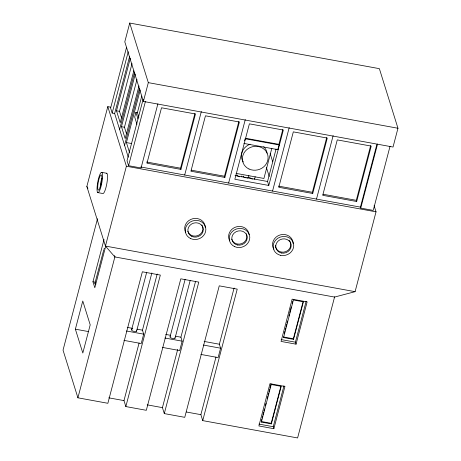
<?xml version="1.0" encoding="UTF-8"?>
<svg xmlns="http://www.w3.org/2000/svg" width="461" height="461" viewBox="0 0 461 461"><rect width="100%" height="100%" fill="white"/><g stroke="black" fill="none" stroke-linecap="round" stroke-linejoin="round"><path stroke-width="0.69" d="M374.113 205.675L376.032 211.841L355.091 291.675L334.559 297.068L114.87 256.933L105.442 246.065L86.852 186.475L107.799 106.641L110.628 107.159M129.725 23.05L124.798 41.836L143.388 101.426L393.037 147.036L397.964 128.25L379.374 68.66L129.725 23.05L148.321 82.64L143.388 101.426M126.521 47.42L110.605 108.087L112.156 113.054L114.651 113.51L128.285 157.213M112.156 113.054L128.25 51.695M114.651 113.51L129.662 56.288M133.851 70.769L120.217 122.718L116.5 110.801L130.313 58.161M121.566 117.97L119.497 111.349L132.036 63.555M119.606 129.403L134.618 72.181M138.986 85.971L125.179 138.611L121.462 126.694L135.269 74.048M97.519 218.693L63.036 350.141L77.909 397.814L107.868 403.289L142.363 271.794L160.336 275.079L125.841 406.567L146.31 410.307L180.81 278.819L198.783 282.103L164.289 413.592L184.757 417.332L219.252 285.843L237.225 289.128L202.731 420.616L297.599 437.95L334.634 296.769M126.521 133.863L124.453 127.242L136.992 79.448M75.379 329.183L82.773 301.01L90.206 324.844L82.813 353.022L75.379 329.183L88.743 331.626M124.568 145.296L139.395 88.76M129.518 152.516L126.418 142.582L140.225 89.941M138.865 117.244L137.418 112.605L135.92 112.334L134.693 117.031L136.963 124.314M105.719 246.157L94.81 287.733L92.949 281.769L104.036 239.507M137.418 112.605L141.775 96.015M94.908 283.313L103.777 249.747M143.123 99.369L127.029 160.728L128.573 165.695L141.06 167.977L157.881 103.858M107.799 106.641L126.389 166.231L105.442 246.065L355.091 291.675M128.573 165.695L145.394 101.576M77.909 397.814L114.945 256.633M131.604 329.817L146.707 272.238M136.589 331.211L151.871 272.935M180.925 169.4L195.464 113.988L161.511 107.782L146.973 163.2L180.925 169.4L180.551 168.207L194.911 113.487M125.841 406.567L123.98 400.609L139.089 343.03M123.951 340.379L141.239 343.537L143.699 334.144L142.461 330.168L157.201 273.978M184.688 175.007L201.324 111.585M170.046 336.841L185.155 279.262M175.03 338.236L190.139 280.657M164.289 413.592L162.428 407.633L177.715 349.363M162.399 347.404L179.681 350.556L182.147 341.169L180.908 337.193L195.47 281.694M224.864 177.427L239.397 122.015L205.45 115.809L190.912 171.227L224.864 177.427L224.49 176.235L238.844 121.514M228.621 183.034L245.264 119.612M244.607 140.755L245.137 138.738L279.084 144.944L277.856 149.641L243.904 143.434M248.318 177.652L248.848 175.618M254.656 178.81L255.192 176.776M202.731 420.616L200.875 414.658L215.979 357.079M200.846 354.423L218.128 357.58L220.594 348.193L219.35 344.217L234.096 288.027M271.829 148.321L263.923 178.453L236.055 173.365M268.798 185.455L283.336 130.042L249.384 123.842L234.851 179.254L268.798 185.455L267.559 181.484L276.076 149.024M279.084 144.944L278.899 144.345L282.789 129.524M272.56 191.061L289.203 127.639M312.737 193.482L327.275 138.07L293.323 131.869L278.784 187.281L312.737 193.482L312.368 192.289L326.722 137.568M316.5 199.094L333.136 135.667M261.375 422.08L271.235 384.509L281.222 386.335L271.362 423.901L261.375 422.08L261.739 419.395M262.107 418.006L262.655 415.914M263.018 414.525L263.565 412.439M263.928 411.045L264.476 408.959M265.392 405.478L265.939 403.392M267.213 398.523L267.76 396.437M268.129 395.042L268.677 392.956M269.04 391.568L269.587 389.482M269.956 388.087L271.051 383.915M284.281 333.476L284.829 331.384M285.192 329.995L285.739 327.909M286.108 326.515L286.656 324.429M287.019 323.04L287.566 320.954M288.845 316.079L289.393 313.993M289.756 312.604L291.214 307.038M292.13 303.557L292.677 301.471M283.555 337.55L293.409 299.978L303.396 301.805L293.542 339.371L283.555 337.55L283.371 336.951L293.352 338.777L293.542 339.371M271.362 423.901L271.177 423.307L280.853 386.433M293.352 338.777L303.027 301.903M273.863 428.695L284.95 386.427L269.973 383.69L258.886 425.958L273.863 428.695L273.246 426.707L283.97 385.828M296.043 344.165L307.13 301.897L292.147 299.16L281.06 341.428L296.043 344.165L295.42 342.177L306.144 301.298M356.676 201.509L371.214 146.097L337.262 139.896L322.723 195.308L356.676 201.509L356.301 200.322L370.661 145.595M390.046 146.275L373.226 210.395L360.744 208.113L360.439 207.122L376.896 144.379M360.744 208.113L377.565 143.993M104.065 248.934L104.359 248.225M148.321 82.64L397.964 128.25M116.5 110.801L119.497 111.349M245.655 138.271L278.899 144.345M121.462 126.694L124.453 127.242M126.418 142.582L131.742 143.555M235.024 175.537L267.559 181.484M146.604 162.007L180.551 168.207M191.246 170.161L224.49 176.235M278.415 186.088L312.368 192.289M323.057 194.242L356.301 200.322M140.749 166.98L360.439 207.122M126.389 166.231L376.032 211.841M101.841 172.385A10.361 2.069 -79.6 0 1 100.342 188.751A10.361 2.069 -79.6 0 1 97.162 186.319A10.361 2.069 -79.6 0 1 101.841 172.385L106.831 173.296M97.72 192.583L102.717 193.499A10.361 2.069 -79.6 0 0 106.86 183.472A10.361 2.069 -79.6 0 0 106.289 173.278M92.949 281.769L95.675 282.27M281.124 339.567L295.42 342.177M127.253 327.391L132.785 328.399M136.929 329.16L142.461 330.168M165.701 334.415L170.535 335.297M175.376 336.184L180.908 337.193M204.142 341.44L219.35 344.217M126.418 330.986L143.699 334.144M164.865 338.011L182.147 341.169M203.307 345.035L220.594 348.193M261.191 421.481L271.177 423.307M258.949 424.097L273.246 426.707M108.773 397.831L123.98 400.609M147.22 404.856L162.428 407.633M186.353 412.007L200.875 414.658M86.852 186.475L87.918 188.319M277.666 149.041L277.856 149.641M270.158 153.553L272.705 161.725M266.458 167.643L269.224 176.494M135.92 112.334L137.989 118.955M114.443 255.567L114.87 256.933M95.853 284.391A2.587 0.905 14.7 0 1 95.081 283.123M174.869 337.723A2.587 0.905 14.7 0 1 172.523 338.46A2.587 0.905 14.7 0 1 170.224 336.645M136.427 330.698A2.587 0.905 14.7 0 1 133.748 331.355A2.587 0.905 14.7 0 1 132.111 329.488M229.762 240.821A10.361 9.485 -17.3 0 1 236.032 226.95A10.361 9.485 -17.3 0 1 249.142 234.707M273.903 249.188A10.361 9.485 -17.3 0 1 280.202 234.908A10.361 9.485 -17.3 0 1 293.115 243.581M246.22 233.692A7.768 7.117 -17.3 0 1 241.777 243.627A7.768 7.117 -17.3 0 1 231.733 239.132M289.093 240.181A7.768 7.117 -17.3 0 1 285.711 251.654A7.768 7.117 -17.3 0 1 275.424 245.315M100.21 187.552A7.768 1.55 -79.6 0 1 101.858 178.24M185.529 232.24A10.361 9.485 -17.3 0 1 192.75 218.739A10.361 9.485 -17.3 0 1 205.237 227.302M201.866 224.951A7.768 7.117 -17.3 0 1 198.357 235.387A7.768 7.117 -17.3 0 1 187.852 231.301M243.299 161.978A12.948 11.859 -17.3 0 1 250.093 144.201M263.68 146.684A12.948 11.859 -17.3 0 1 267.063 153.213M254.662 178.568A2.587 0.905 14.7 0 1 254.149 179.139M252.478 179.11A2.587 0.905 14.7 0 1 251.821 178.954M251.187 178.747A2.587 0.905 14.7 0 1 250.179 177.093M248.323 177.41A2.587 0.905 14.7 0 1 246.768 178.032M245.477 177.796A2.587 0.905 14.7 0 1 243.506 176.067M241.818 175.981A2.587 0.905 14.7 0 1 241.466 176.822M239.795 176.794A2.587 0.905 14.7 0 1 239.138 176.638M238.504 176.43A2.587 0.905 14.7 0 1 237.167 174.909M281.383 253.014A7.768 7.117 -17.3 0 0 290.92 243.869A7.768 7.117 -17.3 0 0 278.046 241.149A7.768 7.117 -17.3 0 0 281.383 253.014M234.545 246.583A10.361 9.485 -17.3 0 0 249.793 237.317A10.361 9.485 -17.3 0 0 234.194 230.051A10.361 9.485 -17.3 0 0 234.545 246.583M280.755 255.359A10.361 9.485 -17.3 0 0 293.392 243.108A10.361 9.485 -17.3 0 0 276.202 239.57A10.361 9.485 -17.3 0 0 280.755 255.359M237.45 244.987A7.768 7.117 -17.3 0 0 246.981 235.842A7.768 7.117 -17.3 0 0 234.107 233.122A7.768 7.117 -17.3 0 0 237.45 244.987M100.198 187.183A7.768 1.55 -79.6 0 0 101.328 174.909A7.768 1.55 -79.6 0 0 97.818 185.357A7.768 1.55 -79.6 0 0 100.198 187.183M190.612 238.556A10.361 9.485 -17.3 0 0 205.86 229.29A10.361 9.485 -17.3 0 0 190.255 222.023A10.361 9.485 -17.3 0 0 190.612 238.556M191.851 236.407A7.768 7.117 -17.3 0 0 203.284 229.457A7.768 7.117 -17.3 0 0 191.586 224.006A7.768 7.117 -17.3 0 0 191.851 236.407M249.026 169.02A12.948 11.859 -17.3 0 0 268.089 157.431A12.948 11.859 -17.3 0 0 248.583 148.356A12.948 11.859 -17.3 0 0 249.026 169.02"/></g></svg>
